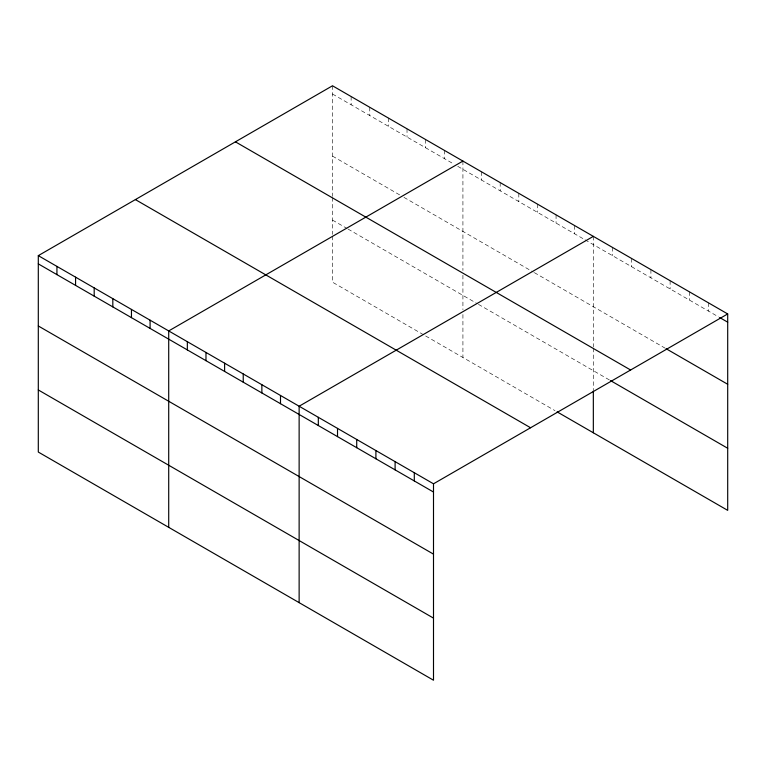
<?xml version="1.0" encoding="UTF-8"?>
<svg xmlns="http://www.w3.org/2000/svg" width="766" height="766" viewBox="0 0 766 766"><rect width="100%" height="100%" fill="white"/><g stroke="black" fill="none" stroke-linecap="round" stroke-linejoin="round"><path stroke-width="0.57" stroke-dasharray="3.83 2.87" d="M332.501 85.782L332.501 196.402M332.501 94.017L453.606 163.934M457.742 166.318L584.018 239.222M585.052 239.825L718.604 316.923M332.501 156.111L399.785 194.957M403.921 197.35L533.299 272.045M534.333 272.639L665.06 348.118M332.501 220.091L346.998 228.459M348.032 229.063L477.41 303.757M478.444 304.351L610.512 380.597M423.588 334.78L332.501 282.194L332.501 235.622M425.657 335.977L555.034 410.672M708.502 302.867L708.502 311.092M689.314 291.779L689.314 300.013M670.116 280.701L670.116 288.926M650.918 269.622L650.918 277.847M631.72 258.535L631.72 266.769M612.532 247.456L612.532 255.681M593.334 236.368L593.334 346.988M593.334 348.176L593.334 389.789M574.701 225.616L574.701 233.841M556.068 214.863L556.068 223.088M537.445 204.101L537.445 212.335M518.812 193.348L518.812 201.573M500.179 182.586L500.179 190.82M481.546 171.833L481.546 180.067M462.923 161.08L462.923 270.503M462.923 275.243L462.923 309.723M462.923 314.5L462.923 357.492M444.29 150.318L444.29 158.552M425.657 139.565L425.657 147.79M407.024 128.812L407.024 137.037M388.4 118.05L388.4 126.285M369.767 107.297L369.767 115.522M351.134 96.535L351.134 104.77M332.501 197.58L332.501 234.425"/><path stroke-width="1.15" d="M38.3 255.643L433.499 483.806L433.499 680.218L38.3 452.055L38.3 255.643L332.501 85.782L727.7 313.945L727.7 510.357L557.112 411.869M462.923 161.08L168.712 330.931L168.712 527.343M593.334 236.368L299.133 406.229L299.133 602.641M433.499 483.806L727.7 313.945M719.619 317.507L727.7 322.18M666.075 348.693L727.7 384.273M235.421 141.834L630.61 369.997M610.512 380.597L727.7 448.263M135.391 199.591L530.579 427.754M38.3 263.868L433.499 492.031M38.3 325.971L433.499 554.134M38.3 389.951L433.499 618.114M593.334 390.986L593.334 432.78M414.301 472.718L414.301 480.952M395.103 461.639L395.103 469.874M375.905 450.561L375.905 458.786M356.717 439.473L356.717 447.708M337.519 428.395L337.519 436.62M318.321 417.307L318.321 425.542M280.5 395.476L280.5 403.701M261.867 384.714L261.867 392.948M243.234 373.961L243.234 382.186M224.61 363.208L224.61 371.433M205.977 352.446L205.977 360.681M187.344 341.693L187.344 349.918M150.088 320.178L150.088 328.413M131.455 309.426L131.455 317.651M112.822 298.663L112.822 306.898M94.189 287.911L94.189 296.136M75.566 277.158L75.566 285.383M56.933 266.396L56.933 274.63"/></g></svg>
